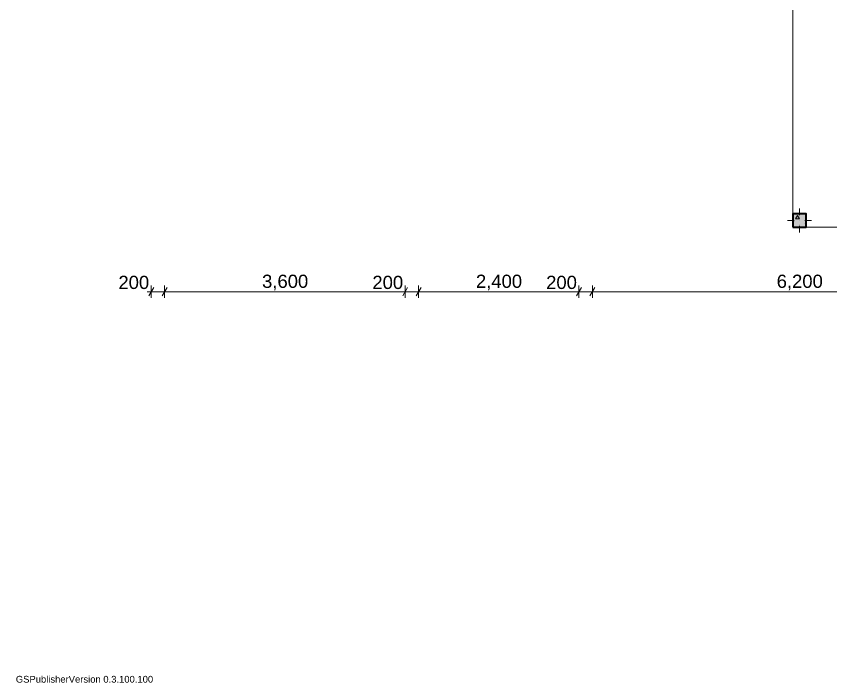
# Model space of a CAD drawing. Header units: millimetres. Extents: x 0.6 to 15.6, y 0.6 to 9.9.
# Drawn here: x 0.586 to 5.384, y 0.581 to 4.506 of the extents above; entities that cross this region are included whole.
import ezdxf

# ---------------------------------------------------------------- set-up
doc = ezdxf.new("R2010")
doc.units = ezdxf.units.MM
doc.layers.add('PDF_Geometry', color=7, linetype='Continuous', true_color=0x029e21)
doc.layers.add('PDF_Solid Fills', color=7, linetype='Continuous', true_color=0xffffff)
doc.layers.add('PDF_Text', color=7, linetype='Continuous')
doc.styles.add('PDF ArialMT', font='arial.ttf')

msp = doc.modelspace()

# ---------------------------------------------------------------- linework, layer by layer
at = {"layer": 'PDF_Geometry', "color": 123, "lineweight": 18, "true_color": 0x71cebe}
msp.add_lwpolyline([(1.3813, 8.7761), (10.9876, 8.7761), (10.9876, 4.7603), (6.4994, 4.7603), (6.4994, 3.2643), (5.1608, 3.2643), (5.1608, 4.7603), (1.3813, 4.7603)], close=True, dxfattribs=at)
at = {"layer": 'PDF_Geometry', "color": 1, "lineweight": 0}
for points in [[(5.2002, 3.3351), (5.2002, 3.3745)], [(5.1687, 3.3036), (5.1293, 3.3036)], [(5.2002, 3.3036), (5.2002, 3.3036)], [(5.2002, 3.2721), (5.2002, 3.2328)], [(5.2317, 3.3036), (5.2711, 3.3036)]]:
    msp.add_lwpolyline(points, dxfattribs=at)
at = {"layer": 'PDF_Geometry', "color": 14, "lineweight": 35, "true_color": 0xa80f02}
msp.add_lwpolyline([(5.1608, 3.2643), (5.2396, 3.2643), (5.2396, 3.343), (5.1608, 3.343)], close=True, dxfattribs=at)
at = {"layer": 'PDF_Geometry', "color": 54, "lineweight": 9, "true_color": 0x9f9f00}
msp.add_lwpolyline([(5.1882, 3.3338), (5.1764, 3.3133), (5.2, 3.3133)], close=True, dxfattribs=at)
for points in [[(5.1964, 3.3217), (5.1964, 3.3217)], [(5.2, 3.3299), (5.2, 3.3299)], [(5.1714, 3.2967), (5.1714, 3.2967)], [(5.2, 3.2827), (5.2, 3.2827)], [(5.2298, 3.2883), (5.2298, 3.2883)]]:
    msp.add_lwpolyline(points, dxfattribs=at)
at = {"layer": 'PDF_Geometry', "color": 7, "lineweight": 13}
for points in [[(1.3572, 2.8842), (1.3813, 2.8842), (1.46, 2.8842), (2.8774, 2.8842), (2.9561, 2.8842), (3.901, 2.8842), (3.9797, 2.8842), (6.4207, 2.8842), (6.4994, 2.8842), (7.6805, 2.8842), (7.7593, 2.8842), (10.9089, 2.8842), (10.9876, 2.8842), (11.0117, 2.8842)], [(1.3955, 2.9088), (1.3671, 2.8596)], [(1.3813, 2.8473), (1.3813, 2.9212)], [(1.4743, 2.9088), (1.4458, 2.8596)], [(1.46, 2.8473), (1.46, 2.9212)], [(2.8916, 2.9088), (2.8632, 2.8596)], [(2.8774, 2.8473), (2.8774, 2.9212)], [(2.9703, 2.9088), (2.9419, 2.8596)], [(2.9561, 2.8473), (2.9561, 2.9212)], [(3.9152, 2.9088), (3.8868, 2.8596)], [(3.901, 2.8473), (3.901, 2.9212)], [(3.994, 2.9088), (3.9655, 2.8596)], [(3.9797, 2.8473), (3.9797, 2.9212)]]:
    msp.add_lwpolyline(points, dxfattribs=at)
at = {"layer": 'PDF_Solid Fills', "lineweight": 0, "transparency": 33554559}
msp.add_solid([(5.1608, 3.2643), (5.1608, 3.343), (5.2396, 3.2643), (5.2396, 3.343)], dxfattribs=at)

# ---------------------------------------------------------------- texts
at = {"layer": 'PDF_Text', "char_height": 0.07775, "attachment_point": 4, "style": 'PDF ArialMT'}
for s, insert in [('200', (1.1878, 2.9386)), ('3,600', (2.0341, 2.9386)), ('200', (2.6839, 2.9386)), ('2,400', (3.2939, 2.9386)), ('200', (3.7075, 2.9386)), ('6,200', (5.0656, 2.9386))]:
    msp.add_mtext(s, dxfattribs=dict(at, insert=insert))
at = {"layer": 'PDF_Text', "color": 7, "true_color": 0xffffff, "insert": (0.5833, 0.6016), "char_height": 0.039768, "attachment_point": 4, "style": 'PDF ArialMT'}
msp.add_mtext('GSPublisherVersion 0.3.100.100', dxfattribs=at)

doc.saveas('drawing.dxf')
